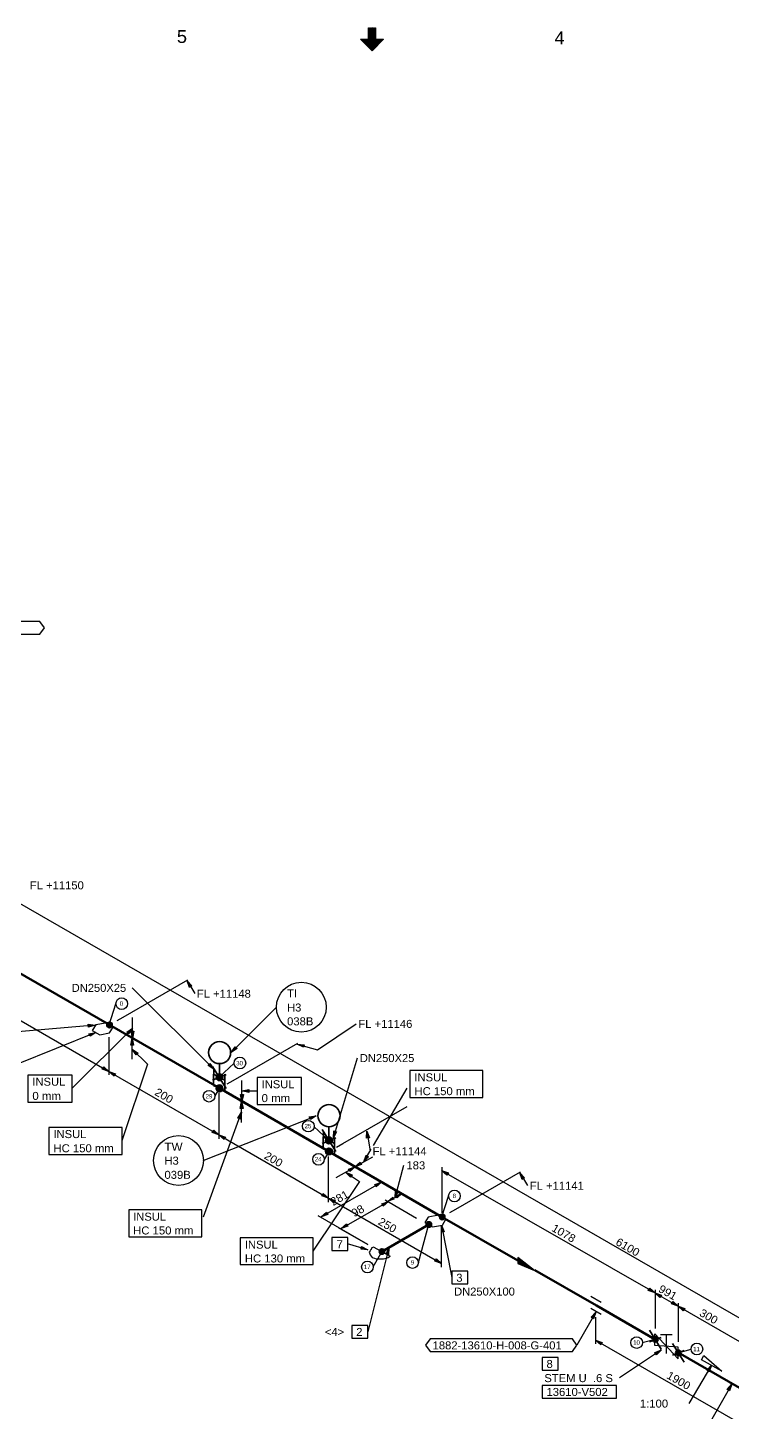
# Model space of a CAD drawing. Header units: inches. Extents: x 18 to 823, y 11 to 584.
# Drawn here: x 322.1 to 515.8, y 203.2 to 583.9 of the extents above; entities that cross this region are included whole.
import ezdxf
from ezdxf.enums import TextEntityAlignment as Align

# ---------------------------------------------------------------- set-up
doc = ezdxf.new("R2010")
doc.units = ezdxf.units.IN
doc.header["$MEASUREMENT"] = 0
for name, color, linetype in [('BG 0 -1', 7, 'Continuous'), ('DIMLINES', 7, 'Continuous'), ('DIMTEXT', 7, 'Continuous'), ('FITTINGS', 7, 'Continuous'), ('FRAME', 7, 'Continuous'), ('ISOTEXT', 7, 'Continuous'), ('PIPE', 7, 'Continuous'), ('WELDS', 7, 'Continuous')]:
    doc.layers.add(name, color=color, linetype=linetype)
doc.styles.add('Arial', font='arial.ttf')

msp = doc.modelspace()

# ---------------------------------------------------------------- hatches: boundary and pattern name
at = {"layer": 'DIMLINES', "linetype": 'Continuous'}
for points in [[(349.8, 307.24), (350.92, 308.84), (349.32, 307.72)], [(351.24, 304.12), (350.84, 306.04), (350.44, 304.12)], [(350.52, 307.96), (350.92, 306.04), (351.32, 307.96)], [(352.44, 301.96), (350.84, 303.08), (351.96, 301.48)], [(342.6, 297.56), (344.44, 296.92), (343, 298.2)], [(346.28, 296.28), (344.44, 296.92), (345.88, 295.64)], [(380.6, 290.6), (381, 288.68), (381.4, 290.6)], [(382.92, 291.96), (381, 291.56), (382.92, 291.16)], [(380.6, 283.8), (380.92, 285.72), (379.88, 284.04)], [(381.32, 286.76), (380.92, 288.68), (380.52, 286.76)], [(372.84, 280.12), (374.68, 279.48), (373.24, 280.76)], [(376.52, 278.84), (374.68, 279.48), (376.12, 278.2)], [(410.68, 269.4), (412.12, 270.68), (410.28, 270.04)], [(413.48, 271.96), (412.04, 270.68), (413.88, 271.32)], [(415.16, 273.88), (414.52, 272.04), (415.8, 273.48)], [(411.32, 268.52), (409.48, 269.24), (410.84, 267.88)], [(437.72, 269.08), (435.88, 269.72), (437.32, 268.44)], [(402.92, 262.76), (404.76, 262.12), (403.32, 263.4)], [(417.88, 265.16), (419.32, 266.44), (417.48, 265.8)], [(423.24, 264.12), (423.08, 262.2), (423.96, 263.96)], [(423.64, 262.2), (424.92, 263.32), (423.32, 262.76)], [(406.6, 261.48), (404.76, 262.12), (406.2, 260.84)], [(419.8, 259.88), (421.24, 261.16), (419.4, 260.52)], [(422.44, 262.36), (421.16, 261.24), (422.76, 261.8)], [(404.2, 258.2), (402.76, 256.92), (404.6, 257.56)], [(409.72, 255), (408.28, 253.72), (410.12, 254.36)], [(434.04, 244.76), (435.88, 244.12), (434.44, 245.4)], [(492.68, 236.68), (494.52, 236.04), (493.08, 237.32)], [(496.28, 235.4), (494.44, 236.04), (495.88, 234.76)], [(499.08, 233), (500.92, 232.36), (499.48, 233.64)], [(502.68, 231.72), (500.84, 232.36), (502.28, 231.08)], [(480.04, 222.36), (478.2, 223), (479.64, 221.72)]]:
    msp.add_hatch(color=2, dxfattribs=at).paths.add_polyline_path(points)
at = {"layer": 'ISOTEXT', "linetype": 'Continuous'}
for points in [[(367.24, 320.44), (365.96, 321.88), (366.6, 320.04)], [(338.84, 309.08), (340.68, 309.64), (338.76, 309.88)], [(339.24, 306.6), (340.84, 307.64), (338.92, 307.24)], [(379.16, 303.72), (378.04, 302.12), (379.64, 303.24)], [(398.12, 304.28), (396.2, 304.44), (397.96, 303.56)], [(371.72, 298.6), (373.32, 297.48), (372.2, 299.08)], [(399.8, 283.72), (401.4, 284.76), (399.48, 284.44)], [(406.28, 280.6), (406.12, 278.68), (407, 280.36)], [(416.04, 278.68), (415.32, 280.52), (415.24, 278.6)], [(458.68, 267.64), (457.4, 269.08), (458.04, 267.24)], [(436.6, 252.84), (435.88, 254.68), (435.88, 252.76)], [(413.72, 248.04), (415.64, 247.88), (413.88, 248.76)], [(421.32, 246.52), (421.4, 248.44), (420.6, 246.68)], [(477.64, 228.92), (478.28, 230.76), (477, 229.32)], [(494.92, 219), (496.28, 220.36), (494.44, 219.64)], [(509.4, 214.36), (510.04, 216.2), (508.76, 214.76)], [(515, 209.08), (515.64, 210.92), (514.36, 209.48)]]:
    msp.add_hatch(color=2, dxfattribs=at).paths.add_polyline_path(points)
at = {"layer": 'WELDS', "linetype": 'Continuous'}
h = msp.add_hatch(color=7, dxfattribs=at)
edge = h.paths.add_edge_path()
edge.add_arc((344.6, 309.72), 0.76, 0, 360)
h = msp.add_hatch(color=7, dxfattribs=at)
edge = h.paths.add_edge_path()
edge.add_arc((374.84, 295.32), 0.92, 0, 360)
h = msp.add_hatch(color=7, dxfattribs=at)
edge = h.paths.add_edge_path()
edge.add_arc((374.84, 292.28), 0.92, 0, 360)
h = msp.add_hatch(color=7, dxfattribs=at)
edge = h.paths.add_edge_path()
edge.add_arc((404.92, 277.96), 0.92, 0, 360)
h = msp.add_hatch(color=7, dxfattribs=at)
edge = h.paths.add_edge_path()
edge.add_arc((404.92, 274.92), 0.92, 0, 360)
h = msp.add_hatch(color=7, dxfattribs=at)
edge = h.paths.add_edge_path()
edge.add_arc((432.36, 254.84), 0.76, 0, 360)
h = msp.add_hatch(color=7, dxfattribs=at)
edge = h.paths.add_edge_path()
edge.add_arc((436.04, 256.92), 0.76, 0, 360)
h = msp.add_hatch(color=7, dxfattribs=at)
edge = h.paths.add_edge_path()
edge.add_arc((419.48, 247.4), 0.76, 0, 360)
h = msp.add_hatch(color=7, dxfattribs=at)
edge = h.paths.add_edge_path()
edge.add_arc((494.6, 223.24), 0.76, 0, 360)
h = msp.add_hatch(color=7, dxfattribs=at)
edge = h.paths.add_edge_path()
edge.add_arc((500.92, 219.56), 0.76, 0, 360)

# ---------------------------------------------------------------- linework, layer by layer
at = {"layer": 'AD1', "color": 4, "linetype": 'Continuous', "lineweight": 30}
for p, q in [((344.44, 296.92), (346.28, 296.28)), ((345.88, 295.64), (344.44, 296.92)), ((374.68, 279.48), (376.52, 278.84)), ((376.12, 278.2), (374.68, 279.48)), ((435.88, 269.72), (437.72, 269.08)), ((437.32, 268.44), (435.88, 269.72)), ((404.76, 262.12), (406.6, 261.48)), ((406.2, 260.84), (404.76, 262.12)), ((402.76, 256.92), (404.2, 258.2)), ((404.6, 257.56), (402.76, 256.92)), ((408.28, 253.72), (409.72, 255)), ((410.12, 254.36), (408.28, 253.72)), ((494.44, 236.04), (496.28, 235.4)), ((495.88, 234.76), (494.44, 236.04)), ((500.84, 232.36), (502.68, 231.72)), ((502.28, 231.08), (500.84, 232.36)), ((478.2, 223), (480.04, 222.36)), ((479.64, 221.72), (478.2, 223))]:
    msp.add_line(p, q, dxfattribs=at)
at = {"layer": 'AD2', "color": 4, "linetype": 'Continuous', "lineweight": 30}
for p, q in [((344.44, 296.92), (342.6, 297.56)), ((343, 298.2), (344.44, 296.92)), ((374.68, 279.48), (372.84, 280.12)), ((373.24, 280.76), (374.68, 279.48)), ((404.76, 262.12), (402.92, 262.76)), ((403.32, 263.4), (404.76, 262.12)), ((417.48, 265.8), (419.32, 266.44)), ((419.32, 266.44), (417.88, 265.16)), ((419.4, 260.52), (421.24, 261.16)), ((421.24, 261.16), (419.8, 259.88)), ((435.88, 244.12), (434.04, 244.76)), ((434.44, 245.4), (435.88, 244.12)), ((494.52, 236.04), (492.68, 236.68)), ((493.08, 237.32), (494.52, 236.04)), ((500.92, 232.36), (499.08, 233)), ((499.48, 233.64), (500.92, 232.36))]:
    msp.add_line(p, q, dxfattribs=at)
at = {"layer": 'BG 0 -1', "color": 7, "linetype": 'Continuous', "lineweight": 9}
for p, q in [((415.69, 580.74), (415.69, 583.92)), ((415.69, 583.88), (417.82, 581.76)), ((415.69, 583.75), (417.82, 581.63)), ((415.69, 583.63), (417.82, 581.51)), ((415.69, 583.5), (417.82, 581.38)), ((415.69, 583.38), (417.82, 581.26)), ((415.69, 583.25), (417.82, 581.13)), ((415.69, 583.13), (417.82, 581.01)), ((415.69, 583), (417.82, 580.88)), ((415.69, 582.88), (417.82, 580.76)), ((415.69, 582.75), (418.83, 579.62)), ((415.69, 582.63), (418.76, 579.56)), ((415.69, 582.5), (418.7, 579.5)), ((415.78, 583.92), (417.82, 581.88)), ((415.91, 583.92), (417.82, 582.01)), ((416.03, 583.92), (417.82, 582.13)), ((416.16, 583.92), (417.82, 582.26)), ((416.28, 583.92), (417.82, 582.38)), ((416.41, 583.92), (417.82, 582.51)), ((416.53, 583.92), (417.82, 582.63)), ((416.66, 583.92), (417.82, 582.76)), ((416.76, 577.56), (416.76, 583.22)), ((416.78, 583.92), (417.82, 582.88)), ((416.91, 583.92), (417.82, 583.01)), ((417.03, 583.92), (417.82, 583.13)), ((417.16, 583.92), (417.82, 583.26)), ((417.28, 583.92), (417.82, 583.38)), ((417.41, 583.92), (417.82, 583.51)), ((417.53, 583.92), (417.82, 583.63)), ((417.66, 583.92), (417.82, 583.76)), ((417.78, 583.92), (417.82, 583.88)), ((417.82, 580.74), (417.82, 583.92)), ((413.57, 580.74), (415.69, 580.74)), ((416.76, 577.55), (413.57, 580.74)), ((413.59, 580.74), (416.76, 577.56)), ((413.71, 580.74), (416.83, 577.62)), ((413.84, 580.74), (416.89, 577.68)), ((413.96, 580.74), (416.95, 577.75)), ((414.09, 580.74), (417.01, 577.81)), ((414.21, 580.74), (417.08, 577.87)), ((414.34, 580.74), (417.14, 577.93)), ((414.46, 580.74), (417.2, 578)), ((414.59, 580.74), (417.26, 578.06)), ((414.71, 580.74), (417.33, 578.12)), ((414.84, 580.74), (417.39, 578.18)), ((414.96, 580.74), (417.45, 578.25)), ((415.09, 580.74), (417.51, 578.31)), ((415.21, 580.74), (417.58, 578.37)), ((415.34, 580.74), (417.64, 578.44)), ((415.46, 580.74), (417.7, 578.5)), ((415.59, 580.74), (417.76, 578.56)), ((415.69, 582.38), (418.64, 579.44)), ((415.69, 582.25), (418.58, 579.37)), ((415.69, 582.13), (418.51, 579.31)), ((415.69, 582), (418.45, 579.25)), ((415.69, 581.88), (418.39, 579.19)), ((415.69, 581.75), (418.33, 579.12)), ((415.69, 581.63), (418.26, 579.06)), ((415.69, 581.5), (418.2, 579)), ((415.69, 581.38), (418.14, 578.94)), ((415.69, 581.25), (418.08, 578.87)), ((415.69, 581.13), (418.01, 578.81)), ((415.69, 581), (417.95, 578.75)), ((415.69, 580.88), (417.89, 578.69)), ((415.69, 580.75), (417.83, 578.62)), ((419.94, 580.74), (416.76, 577.55)), ((417.82, 580.74), (419.94, 580.74)), ((417.84, 580.74), (418.89, 579.69)), ((417.96, 580.74), (418.95, 579.75)), ((418.09, 580.74), (419.01, 579.81)), ((418.21, 580.74), (419.08, 579.87)), ((418.34, 580.74), (419.14, 579.94)), ((418.46, 580.74), (419.2, 580)), ((418.59, 580.74), (419.26, 580.06)), ((418.71, 580.74), (419.33, 580.12)), ((418.84, 580.74), (419.39, 580.19)), ((418.96, 580.74), (419.45, 580.25)), ((419.09, 580.74), (419.51, 580.31)), ((419.21, 580.74), (419.58, 580.37)), ((419.34, 580.74), (419.64, 580.44)), ((419.46, 580.74), (419.7, 580.5)), ((419.59, 580.74), (419.76, 580.56)), ((419.71, 580.74), (419.83, 580.62)), ((419.84, 580.74), (419.89, 580.69))]:
    msp.add_line(p, q, dxfattribs=at)
at = {"layer": 'DIMLINES', "color": 7, "linetype": 'Continuous', "lineweight": 30}
for p, q in [((348.36, 311.88), (366.12, 322.12)), ((350.92, 308.84), (334.28, 292.2)), ((346.68, 310.92), (348.36, 311.88)), ((349.32, 307.72), (350.92, 308.84)), ((350.92, 308.84), (349.8, 307.24)), ((350.92, 306.04), (350.92, 311.8)), ((344.52, 295.96), (344.52, 306.36)), ((349.8, 307.24), (349.32, 307.72)), ((350.12, 306.44), (351.72, 305.56)), ((350.44, 304.12), (350.84, 306.04)), ((350.92, 306.04), (350.52, 307.96)), ((350.52, 307.96), (351.32, 307.96)), ((350.84, 306.04), (351.24, 304.12)), ((350.84, 300.28), (350.84, 306.04)), ((351.32, 307.96), (350.92, 306.04)), ((378.6, 294.44), (396.36, 304.68)), ((351.24, 304.12), (350.44, 304.12)), ((350.84, 303.08), (352.44, 301.96)), ((351.96, 301.48), (350.84, 303.08)), ((350.84, 303.08), (355, 298.92)), ((352.44, 301.96), (351.96, 301.48)), ((342.6, 297.56), (343, 298.2)), ((355, 298.92), (347.96, 277.8)), ((447.24, 297.16), (427.16, 297.16)), ((427.16, 297.16), (427.16, 289.8)), ((447.24, 289.8), (447.24, 297.16)), ((334.36, 295.88), (322.12, 295.88)), ((322.12, 295.88), (322.12, 288.52)), ((334.36, 288.52), (334.36, 295.88)), ((346.28, 296.28), (345.88, 295.64)), ((376.92, 293.48), (378.6, 294.44)), ((381, 288.68), (381, 294.44)), ((397.4, 295.24), (385.16, 295.24)), ((385.16, 295.24), (385.16, 287.88)), ((397.4, 287.88), (397.4, 295.24)), ((374.76, 278.44), (374.76, 291)), ((374.76, 278.36), (374.76, 290.92)), ((381, 288.68), (380.6, 290.6)), ((380.6, 290.6), (381.4, 290.6)), ((381, 291.56), (382.92, 291.96)), ((382.92, 291.16), (381, 291.56)), ((381, 291.56), (385.16, 291.56)), ((381.4, 290.6), (381, 288.68)), ((382.92, 291.96), (382.92, 291.16)), ((427.16, 289.8), (447.24, 289.8)), ((322.12, 288.52), (334.36, 288.52)), ((379.88, 284.04), (380.92, 285.72)), ((380.2, 289), (381.8, 288.12)), ((380.52, 286.76), (380.92, 288.68)), ((381.32, 286.76), (380.52, 286.76)), ((380.92, 285.72), (380.6, 283.8)), ((380.92, 288.68), (381.32, 286.76)), ((380.92, 282.92), (380.92, 288.68)), ((385.16, 287.88), (397.4, 287.88)), ((408.68, 277.08), (426.44, 287.32)), ((380.6, 283.8), (379.88, 284.04)), ((348.04, 281.48), (327.96, 281.48)), ((327.96, 281.48), (327.96, 274.12)), ((348.04, 274.12), (348.04, 281.48)), ((372.84, 280.12), (373.24, 280.76)), ((376.52, 278.84), (376.12, 278.2)), ((327.96, 274.12), (348.04, 274.12)), ((407, 276.12), (408.68, 277.08)), ((404.76, 261), (404.76, 273.56)), ((406.92, 267.8), (412.12, 270.68)), ((410.28, 270.04), (412.12, 270.68)), ((412.12, 270.68), (410.68, 269.4)), ((411.32, 271.08), (412.92, 270.2)), ((412.04, 270.68), (417, 273.48)), ((412.04, 270.68), (413.48, 271.96)), ((413.88, 271.32), (412.04, 270.68)), ((413.48, 271.96), (413.88, 271.32)), ((414.52, 272.04), (415.16, 273.88)), ((415.8, 273.48), (414.52, 272.04)), ((415.16, 273.88), (415.8, 273.48)), ((423.08, 262.2), (425.48, 271.16)), ((435.96, 270.6), (435.96, 258.04)), ((413.32, 266.68), (400.52, 247.48)), ((409.48, 269.24), (411.32, 268.52)), ((410.84, 267.88), (409.48, 269.24)), ((409.48, 269.24), (413.32, 266.68)), ((410.68, 269.4), (410.28, 270.04)), ((411.32, 268.52), (410.84, 267.88)), ((437.72, 269.08), (437.32, 268.44)), ((439.8, 259.08), (457.56, 269.32)), ((402.92, 262.76), (403.32, 263.4)), ((417.88, 265.16), (417.48, 265.8)), ((421.16, 261.24), (424.92, 263.32)), ((423.08, 262.2), (423.24, 264.12)), ((423.96, 263.96), (423.08, 262.2)), ((423.24, 264.12), (423.96, 263.96)), ((423.32, 262.76), (424.92, 263.32)), ((423.64, 262.2), (423.32, 262.76)), ((424.92, 263.32), (423.64, 262.2)), ((406.6, 261.48), (406.2, 260.84)), ((419.8, 259.88), (419.4, 260.52)), ((420.36, 261.64), (429, 256.6)), ((421.16, 261.24), (422.44, 262.36)), ((422.76, 261.8), (421.16, 261.24)), ((422.44, 262.36), (422.76, 261.8)), ((438.12, 258.12), (439.8, 259.08)), ((369.96, 258.84), (349.88, 258.84)), ((349.88, 258.84), (349.88, 251.48)), ((369.96, 251.48), (369.96, 258.84)), ((401.88, 257.32), (415.48, 249.4)), ((404.2, 258.2), (404.6, 257.56)), ((349.88, 251.48), (369.96, 251.48)), ((407.48, 254.04), (415.64, 249.32)), ((409.72, 255), (410.12, 254.36)), ((435.88, 243.08), (435.88, 253.48)), ((400.6, 251.16), (380.52, 251.16)), ((380.52, 251.16), (380.52, 243.8)), ((400.6, 243.8), (400.6, 251.16)), ((380.52, 243.8), (400.6, 243.8)), ((434.04, 244.76), (434.44, 245.4)), ((492.68, 236.68), (493.08, 237.32)), ((494.52, 236.92), (494.52, 226.28)), ((496.28, 235.4), (495.88, 234.76)), ((499.08, 233), (499.48, 233.64)), ((500.92, 233.24), (500.92, 222.6)), ((478.28, 222.04), (478.28, 229.4)), ((502.68, 231.72), (502.28, 231.08)), ((480.04, 222.36), (479.64, 221.72))]:
    msp.add_line(p, q, dxfattribs=at)
at = {"layer": 'DL', "color": 4, "linetype": 'Continuous', "lineweight": 30}
for p, q in [((72.44, 485.72), (523.88, 225.56)), ((291.48, 327.48), (344.44, 296.92)), ((344.44, 296.92), (374.68, 279.48)), ((374.68, 279.48), (404.76, 262.12)), ((435.88, 269.72), (494.52, 236.04)), ((402.76, 256.92), (419.32, 266.44)), ((404.76, 262.12), (435.88, 244.12)), ((408.28, 253.72), (421.24, 261.16)), ((494.44, 236.04), (500.92, 232.36)), ((500.84, 232.36), (517.72, 222.68)), ((478.2, 223), (523.88, 196.76))]:
    msp.add_line(p, q, dxfattribs=at)
at = {"layer": 'FITTINGS', "color": 2, "linetype": 'Continuous', "lineweight": 35}
for p, q in [((373.3, 296.2), (373.3, 297.8)), ((374.8, 295.3), (374.8, 299.1)), ((373.2, 293.1), (373.2, 296.2)), ((373.2, 296.2), (376.3, 294.5)), ((376.3, 294.5), (376.3, 296.2)), ((376.3, 294.5), (376.3, 291.4)), ((374.8, 292.2), (373.2, 293.1)), ((376.3, 291.4), (374.8, 292.2)), ((404.9, 277.9), (404.9, 281.8)), ((403.3, 275.8), (403.3, 278.9)), ((403.3, 278.9), (406.4, 277.1)), ((403.4, 278.8), (403.4, 280.5)), ((406.4, 277.1), (406.4, 278.8)), ((404.9, 274.9), (403.3, 275.8)), ((406.4, 274), (404.9, 274.9)), ((406.4, 277.1), (406.4, 274))]:
    msp.add_line(p, q, dxfattribs=at)
at = {"layer": 'FITTINGS', "color": 2, "linetype": 'Continuous', "lineweight": 30}
for p, q in [((461.4, 242.2), (456.8, 245.8)), ((456.8, 245.8), (456.8, 244.1)), ((461.4, 242.2), (456.8, 245.7)), ((456.8, 245.7), (456.8, 244.2)), ((461, 242.5), (456.8, 245.6)), ((456.8, 245.6), (456.8, 244.2)), ((460.6, 242.7), (456.8, 245.4)), ((456.8, 245.4), (456.8, 244.4)), ((460.2, 243), (456.8, 245.4)), ((456.8, 245.4), (456.8, 244.5)), ((459.7, 243.2), (456.8, 245.3)), ((456.8, 245.3), (456.8, 244.6)), ((459.3, 243.5), (456.8, 245.1)), ((456.8, 245.1), (456.8, 244.7)), ((458.9, 243.8), (456.8, 245)), ((456.8, 245), (456.8, 244.9)), ((456.8, 244.9), (458.4, 244)), ((458.4, 244), (456.8, 244.9)), ((456.8, 244.7), (458.9, 243.8)), ((456.8, 244.6), (459.3, 243.5)), ((456.8, 244.5), (459.7, 243.2)), ((456.8, 244.4), (460.2, 243)), ((456.8, 244.2), (461, 242.5)), ((456.8, 244.2), (460.6, 242.7)), ((456.8, 244.1), (461.4, 242.2))]:
    msp.add_line(p, q, dxfattribs=at)
at = {"layer": 'FITTINGS', "color": 7, "linetype": 'Continuous', "lineweight": 35}
for centre in [(374.84, 302.12), (404.92, 284.76)]:
    msp.add_circle(centre, 3.04, dxfattribs=at)
at = {"layer": 'FRAME', "color": 2, "linetype": 'Continuous', "lineweight": 30}
for p, q in [((507.32, 217.64), (507.96, 218.84)), ((512.84, 214.52), (507.32, 217.64)), ((507.96, 218.84), (512.84, 214.52))]:
    msp.add_line(p, q, dxfattribs=at)
at = {"layer": 'ISOTEXT', "color": 7, "linetype": 'Continuous', "lineweight": 30}
for p, q in [((325.48, 420.68), (278.84, 420.68)), ((326.76, 418.92), (325.48, 420.68)), ((325.48, 417.16), (326.76, 418.92)), ((278.84, 417.16), (325.48, 417.16)), ((373.32, 297.48), (350.84, 319.96)), ((365.96, 321.88), (368.04, 318.36)), ((365.96, 321.88), (367.24, 320.44)), ((366.6, 320.04), (365.96, 321.88)), ((367.24, 320.44), (366.6, 320.04)), ((344.52, 309.72), (346.36, 315.48)), ((378.04, 302.12), (390.52, 314.6)), ((340.68, 309.64), (313.96, 307.4)), ((338.84, 309.08), (338.76, 309.88)), ((338.76, 309.88), (340.68, 309.64)), ((340.68, 309.64), (338.84, 309.08)), ((401.8, 302.84), (412.36, 310.04)), ((340.84, 307.64), (319.08, 298.84)), ((338.92, 307.24), (340.84, 307.64)), ((339.24, 306.6), (338.92, 307.24)), ((340.84, 307.64), (339.24, 306.6)), ((378.04, 302.12), (379.16, 303.72)), ((379.64, 303.24), (378.04, 302.12)), ((379.16, 303.72), (379.64, 303.24)), ((396.2, 304.44), (401.8, 302.84)), ((396.2, 304.44), (398.12, 304.28)), ((397.96, 303.56), (396.2, 304.44)), ((398.12, 304.28), (397.96, 303.56)), ((371.72, 298.6), (372.2, 299.08)), ((373.32, 297.48), (371.72, 298.6)), ((372.2, 299.08), (373.32, 297.48)), ((374.76, 295.32), (378.84, 299.16)), ((406.12, 278.68), (412.76, 300.68)), ((374.76, 292.28), (373.48, 290.04)), ((417.16, 276.52), (426.44, 292.36)), ((370.44, 256.92), (380.92, 285.72)), ((370.36, 272.44), (401.4, 284.76)), ((399.48, 284.44), (401.4, 284.76)), ((399.8, 283.72), (399.48, 284.44)), ((401.4, 284.76), (399.8, 283.72)), ((400.76, 281.8), (404.84, 277.96)), ((406.12, 278.68), (406.28, 280.6)), ((407, 280.36), (406.12, 278.68)), ((406.28, 280.6), (407, 280.36)), ((415.24, 278.6), (415.32, 280.52)), ((416.04, 278.68), (415.24, 278.6)), ((415.32, 280.52), (416.28, 275.08)), ((415.32, 280.52), (416.04, 278.68)), ((404.84, 274.92), (403.56, 272.68)), ((414.52, 272.04), (416.52, 275.56)), ((457.4, 269.08), (459.48, 265.56)), ((457.4, 269.08), (458.68, 267.64)), ((458.04, 267.24), (457.4, 269.08)), ((458.68, 267.64), (458.04, 267.24)), ((435.96, 256.92), (437.8, 262.6)), ((432.28, 254.84), (429.4, 244.28)), ((435.88, 254.68), (438.68, 240.28)), ((435.88, 254.68), (436.6, 252.84)), ((435.88, 252.76), (435.88, 254.68)), ((436.6, 252.84), (435.88, 252.76)), ((410.12, 251.24), (405.72, 251.24)), ((405.72, 251.24), (405.72, 247.72)), ((405.72, 247.72), (410.12, 247.72)), ((415.64, 247.88), (410.04, 249.48)), ((410.12, 247.72), (410.12, 251.24)), ((413.72, 248.04), (413.88, 248.76)), ((415.64, 247.88), (413.72, 248.04)), ((413.88, 248.76), (415.64, 247.88)), ((421.4, 248.44), (415.64, 225.32)), ((420.6, 246.68), (421.4, 248.44)), ((421.4, 248.44), (421.32, 246.52)), ((419.4, 247.4), (417, 243.08)), ((421.32, 246.52), (420.6, 246.68)), ((443.08, 242.04), (438.68, 242.04)), ((438.68, 242.04), (438.68, 238.52)), ((443.08, 238.52), (443.08, 242.04)), ((438.68, 238.52), (443.08, 238.52)), ((478.28, 230.76), (473, 221.64)), ((477, 229.32), (478.28, 230.76)), ((477.64, 228.92), (477, 229.32)), ((478.28, 230.76), (477.64, 228.92)), ((415.56, 227.08), (411.16, 227.08)), ((411.16, 227.08), (411.16, 223.56)), ((415.56, 223.56), (415.56, 227.08)), ((411.16, 223.56), (415.56, 223.56)), ((432.76, 223.4), (431.48, 221.64)), ((431.48, 221.64), (432.76, 219.88)), ((471.8, 223.4), (432.76, 223.4)), ((473.08, 221.64), (471.8, 223.4)), ((471.8, 219.88), (473.08, 221.64)), ((494.52, 223.24), (491, 222.28)), ((432.76, 219.88), (471.8, 219.88)), ((467.88, 218.28), (463.48, 218.28)), ((463.48, 218.28), (463.48, 214.76)), ((467.88, 214.76), (467.88, 218.28)), ((496.28, 220.36), (484.76, 212.68)), ((494.44, 219.64), (496.28, 220.36)), ((494.92, 219), (494.44, 219.64)), ((496.28, 220.36), (494.92, 219)), ((500.92, 219.56), (504.44, 220.52)), ((463.48, 214.76), (467.88, 214.76)), ((510.04, 216.2), (503.8, 205.64)), ((508.76, 214.76), (510.04, 216.2)), ((509.4, 214.36), (508.76, 214.76)), ((510.04, 216.2), (509.4, 214.36)), ((483.96, 210.6), (463.48, 210.6)), ((463.48, 210.6), (463.48, 207.08)), ((483.96, 207.08), (483.96, 210.6)), ((515.64, 210.92), (509.08, 199.4)), ((514.36, 209.48), (515.64, 210.92)), ((515, 209.08), (514.36, 209.48)), ((515.64, 210.92), (515, 209.08)), ((463.48, 207.08), (483.96, 207.08))]:
    msp.add_line(p, q, dxfattribs=at)
at = {"layer": 'ISOTEXT', "color": 2, "linetype": 'Continuous', "lineweight": 30}
for centre, radius in [((397.32, 314.6), 6.84), ((347.96, 315.56), 1.6), ((380.44, 299.24), 1.6), ((371.96, 290.12), 1.6), ((399.24, 281.88), 1.6), ((363.56, 272.44), 6.84), ((402.04, 272.76), 1.6), ((439.4, 262.68), 1.6), ((415.48, 243.16), 1.6), ((427.88, 244.36), 1.6), ((489.48, 222.36), 1.6), ((506.04, 220.6), 1.6)]:
    msp.add_circle(centre, radius, dxfattribs=at)
at = {"layer": 'PIPE', "color": 3, "linetype": 'Continuous', "lineweight": 50}
for p, q in [((344.6, 309.7), (291.6, 340.3)), ((374.8, 292.3), (344.6, 309.7)), ((404.9, 274.9), (374.8, 292.3)), ((436, 256.9), (404.9, 274.9)), ((456.8, 244.9), (436, 256.9)), ((432.4, 254.8), (419.5, 247.4)), ((478.4, 232.6), (461.5, 242.3)), ((494.6, 223.2), (478.4, 232.6)), ((517.7, 209.9), (500.9, 219.6))]:
    msp.add_line(p, q, dxfattribs=at)
at = {"layer": 'WELDS', "color": 7, "linetype": 'Continuous', "lineweight": 25}
for p, q in [((340.8, 309.7), (339.8, 308.2)), ((343.5, 310.2), (340.8, 309.7)), ((344.6, 309.7), (343.5, 310.2)), ((345.6, 309.1), (344.6, 309.7)), ((344.6, 307.5), (345.6, 309.1)), ((339.8, 308.2), (341.9, 307)), ((341.9, 307), (344.6, 307.5)), ((432.2, 256.9), (431.3, 255.4)), ((431.3, 255.4), (433.4, 254.2)), ((435, 257.4), (432.2, 256.9)), ((436, 256.9), (435, 257.4)), ((437, 256.3), (436, 256.9)), ((436.1, 254.7), (437, 256.3)), ((433.4, 254.2), (436.1, 254.7)), ((416.2, 247.6), (416, 247.2)), ((416.4, 248), (416.2, 247.6)), ((416.7, 248.3), (416.4, 248)), ((417.2, 248.6), (416.6, 248.4)), ((417.2, 248.6), (421.7, 246.1)), ((416, 247.2), (416.1, 246.8)), ((416.1, 246.8), (416.2, 246.5)), ((416.2, 246.5), (416.5, 246.1)), ((416.5, 246.1), (416.8, 245.8)), ((416.8, 245.8), (417.4, 245.6)), ((417.4, 245.6), (417.9, 245.4)), ((417.9, 245.4), (418.6, 245.4)), ((418.6, 245.4), (419.3, 245.4)), ((419.3, 245.4), (419.9, 245.4)), ((419.9, 245.4), (420.6, 245.6)), ((420.6, 245.6), (421.2, 245.8)), ((421.2, 245.8), (421.7, 246.1)), ((479.7, 233.4), (476.9, 235)), ((476.9, 231.8), (479.7, 230.2)), ((494.5, 221.6), (494.5, 224.8)), ((494.5, 224.8), (500.9, 217.9)), ((500.9, 221.1), (494.5, 221.6)), ((496, 224.6), (499.2, 224.6)), ((497.7, 219.4), (497.7, 224.6)), ((500.9, 219.5), (500.9, 221.1)), ((500.9, 217.9), (500.9, 219.5))]:
    msp.add_line(p, q, dxfattribs=at)
at = {"layer": 'WELDS', "color": 7, "linetype": 'Continuous', "lineweight": 35}
for p, q in [((376.7, 292.2), (372.9, 298.3)), ((372.9, 294.5), (376.7, 296.1)), ((406.8, 274.9), (403, 281)), ((403, 277.1), (406.8, 278.7)), ((496.2, 220.6), (493, 225.8)), ((496.2, 223.8), (493, 222.6)), ((502.5, 217), (499.3, 222.1)), ((502.5, 220.2), (499.3, 218.9))]:
    msp.add_line(p, q, dxfattribs=at)
for centre, radius in [((344.6, 309.72), 0.76), ((344.6, 309.72), 0.76), ((374.84, 295.32), 0.92), ((374.84, 295.32), 0.92), ((374.84, 292.28), 0.92), ((374.84, 292.28), 0.92), ((404.92, 277.96), 0.92), ((404.92, 277.96), 0.92), ((404.92, 274.92), 0.92), ((404.92, 274.92), 0.92), ((432.36, 254.84), 0.76), ((432.36, 254.84), 0.76), ((436.04, 256.92), 0.76), ((436.04, 256.92), 0.76), ((419.48, 247.4), 0.76), ((419.48, 247.4), 0.76), ((494.6, 223.24), 0.76), ((494.6, 223.24), 0.76), ((500.92, 219.56), 0.76), ((500.92, 219.56), 0.76)]:
    msp.add_circle(centre, radius, dxfattribs=at)

# ---------------------------------------------------------------- texts
at = {"layer": 'BG 0 -1', "color": 7, "style": 'Arial', "width": 1.008516}
for s, p in [('5', (364.51, 581.46)), ('4', (468.28, 581.12))]:
    msp.add_text(s, height=3.54, dxfattribs=at).set_placement(p, align=Align.MIDDLE)
at = {"layer": 'CP', "color": 4, "style": 'Arial', "width": 1.008516}
for s, rotation, p in [('281', 29.8937, (406.11, 259.91)), ('98', 29.8623, (411.89, 256.8)), ('991', 330.4077, (495.24, 236.47))]:
    msp.add_text(s, height=2.2, rotation=rotation, dxfattribs=at).set_placement(p)
at = {"layer": 'DIMLINES', "color": 2, "style": 'Arial'}
for s, width, p in [('INSUL', 0.999439, (323.4, 293)), ('INSUL', 0.999439, (386.4, 292.3)), ('INSUL', 0.999439, (428.4, 294.2)), ('0 mm', 1.021552, (323.4, 289.1)), ('0 mm', 1.021552, (386.4, 288.5)), ('HC 150 mm', 1.010172, (428.4, 290.4)), ('INSUL', 0.999439, (329.2, 278.6)), ('HC 150 mm', 1.010172, (329.2, 274.7)), ('INSUL', 0.999439, (351.1, 255.9)), ('HC 150 mm', 1.010172, (351.1, 252.1)), ('INSUL', 0.999439, (381.8, 248.2)), ('HC 130 mm', 1.010172, (381.8, 244.4))]:
    msp.add_text(s, height=2.2, dxfattribs=dict(at, width=width)).set_placement(p)
at = {"layer": 'DIMTEXT', "color": 2, "style": 'Arial', "width": 1.008516}
for s, p in [('200', (356.8, 290.6)), ('200', (386.9, 273.1)), ('250', (418.2, 255)), ('1078', (465.9, 253.2)), ('6100', (483.5, 249.4)), ('300', (506.5, 229.9)), ('1900', (497.5, 212.7))]:
    msp.add_text(s, height=2.2, rotation=330, dxfattribs=at).set_placement(p)
msp.add_text('183', height=2.2, dxfattribs=at).set_placement((426.2, 270))
at = {"layer": 'ISOTEXT', "color": 2, "style": 'Arial'}
for s, height, width, p in [('FL +11150', 2.2, 1.004042, (322.7, 347)), ('DN250X25', 2.2, 0.996682, (334.2, 318.8)), ('0', 1.2, 1.008516, (347.4, 315)), ('FL +11148', 2.2, 1.004042, (368.6, 317.2)), ('TI', 2.2, 1.016011, (393.4, 317.3)), ('H3', 2.2, 0.99922, (393.4, 313.4)), ('038B', 2.2, 1.007244, (393.4, 309.6)), ('FL +11146', 2.2, 1.004042, (413, 308.9)), ('DN250X25', 2.2, 0.996682, (413.4, 299.5)), ('30', 1.2, 1.008516, (379.4, 298.6)), ('29', 1.2, 1.008516, (371, 289.5)), ('25', 1.2, 1.008516, (398.2, 281.3)), ('TW', 2.2, 1.041395, (359.7, 275.1)), ('FL +11144', 2.2, 1.004042, (416.9, 273.9)), ('H3', 2.2, 0.99922, (359.7, 271.3)), ('24', 1.2, 1.008516, (401, 272.2)), ('039B', 2.2, 1.007244, (359.7, 267.4)), ('FL +11141', 2.2, 1.004042, (460.1, 264.4)), ('8', 1.2, 1.008516, (438.9, 262.1)), ('7', 2.2, 1.008516, (407, 248.3)), ('17', 1.2, 1.008516, (414.5, 242.6)), ('9', 1.2, 1.008516, (427.4, 243.8)), ('3', 2.2, 1.008516, (439.9, 239.1)), ('DN250X100', 2.2, 0.99789, (439.3, 235.3)), ('<4>', 2.2, 0.993892, (403.8, 224.2)), ('2', 2.2, 1.008516, (412.4, 224.2)), ('1882-13610-H-008-G-401', 2.2, 1.003095, (433.4, 220.5)), ('10', 1.2, 1.008516, (488.5, 221.8)), ('11', 1.2, 1.008516, (505, 220)), ('8', 2.2, 1.008516, (464.7, 215.4)), ('STEM U  .6 S', 2.2, 1.003776, (464.1, 211.5)), ('13610-V502', 2.2, 1.006335, (464.7, 207.7)), (' 1:100', 2.2, 1.008516, (489.5, 204.5))]:
    msp.add_text(s, height=height, dxfattribs=dict(at, width=width)).set_placement(p)

doc.saveas('drawing.dxf')
